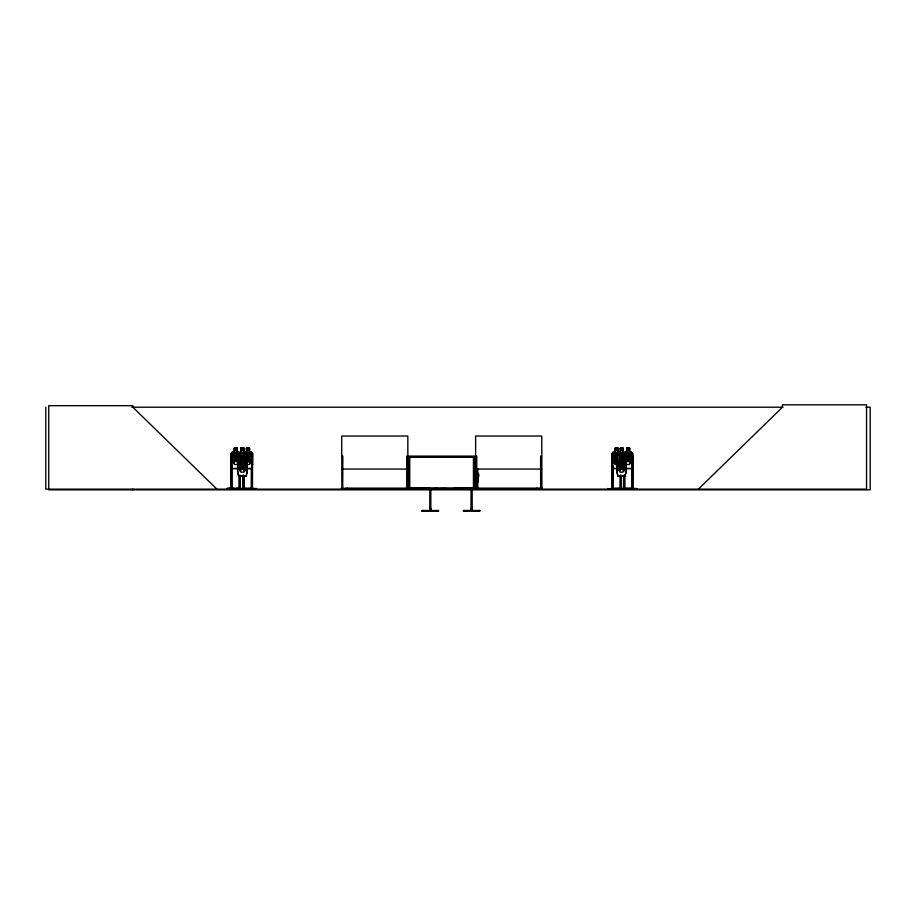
<?xml version="1.0" encoding="UTF-8"?>
<svg xmlns="http://www.w3.org/2000/svg" width="916" height="916" viewBox="0 0 916 916"><rect width="100%" height="100%" fill="white"/><g stroke="black" fill="none" stroke-linecap="round" stroke-linejoin="round"><path stroke-width="1.37" d="M242.431 458.836C241.813 459.775 248.213 468.729 243.118 458.344C247.32 453.111 243.702 451.302 242.431 457.393C241.126 451.29 237.736 453.157 241.813 458.309C236.809 465.248 242.316 464.229 242.293 459.237M476.354 486.717L475.908 486.327M625.674 453.821L626.613 453.695L628.193 457.393C629.429 451.267 632.876 453.168 628.845 458.344C632.967 463.748 629.544 465.614 628.239 459.202L626.086 463.244M625.101 468.454L626.097 464.515M625.17 468.591L626.292 464.538L626.292 453.626L625.136 452.183M624.907 476.125L625.914 472.198M626.292 453.626L626.097 472.221L624.975 476.263L617.934 476.263L617.006 472.221L617.006 461.309L618.048 459.866L620.098 459.866M631.593 468.591L632.727 464.538L631.685 468.591L625.926 468.591M251.465 468.454L252.598 464.515L252.701 453.626L251.511 452.183M251.545 468.591L252.61 464.538M245.912 468.454L246.965 464.515M247.148 464.538L245.992 468.591L238.607 468.591M238.595 476.263L246.061 476.263L247.034 472.198L247.045 453.672L245.957 452.183M246.061 476.263L247.137 472.221L247.148 453.626L246.049 452.183M607.846 489.041L616.228 488.468L616.228 489.155M616.147 489.041L607.869 488.984M619.445 488.526L619.514 489.155M627.723 489.041L627.781 488.468L627.803 489.155M226.733 489.041L234.611 489.075M238.916 488.526L238.984 489.155M246.908 489.155L246.908 488.468L246.77 489.075M341.393 489.075L341.634 488.468M475.393 488.526L475.484 489.155M617.624 455L616.605 457.393C615.334 451.245 612.094 453.214 616.01 458.309C611.842 463.759 615.426 465.626 616.651 459.202L617.727 461.744M246.816 461.744L247.904 459.202C249.244 465.591 252.816 463.794 248.534 458.344C252.713 453.122 249.118 451.302 247.858 457.393L246.805 455M626.155 461.641L627.597 458.309L626.212 455.137M237.805 455.149L236.362 458.344L237.874 461.641M618.243 452.183L617.292 453.695L617.281 464.538L618.208 468.591L625.262 468.591M617.189 461.366L618.094 459.992M611.934 487.953L611.934 489.155L611.991 453.638L612.953 452.183L631.662 452.183L632.727 453.626L632.716 489.155M613.01 468.591L612.094 464.515L612.186 453.695L613.044 452.183M232.126 468.591L231.175 464.515L231.072 453.638L232.149 452.183M232.206 452.321L231.072 453.638M238.687 476.263L237.633 472.221L237.645 453.638L238.733 452.183M237.633 472.221L237.725 453.638L238.778 452.321M238.721 459.866L237.713 461.309M237.816 461.366L238.767 459.992L245.992 459.992M418.303 489.121L417.478 489.098L418.028 488.858M438.008 489.155L438.008 488.468L428.894 489.133M429.593 489.11L429.959 488.949M433.245 488.778L432.112 489.11L432.936 489.133M444.455 488.835L443.939 489.121L444.729 489.11M451.771 488.766L455.893 488.915M454.794 489.121L455.893 488.766M467.504 489.087L466.565 489.075L467.103 488.823M408.685 489.155L408.547 456.111L474.648 456.111L474.935 488.949M475.198 489.133L474.351 489.155M477.889 489.121L478.221 487.358L477.9 488.503L474.408 488.503L474.087 487.358L474.133 488.949M698.381 489.155L782.47 407.219L782.47 404.815L866.547 404.815L866.547 489.155L45.8 489.155L45.8 407.219M620.201 455.928L620.201 459.992L618.598 461.355L618.598 468.946L620.109 472.198L622.903 472.198L624.403 468.946L624.403 461.355L622.903 459.992M618.025 448.256L615.117 448.256L615.208 452.321L613.606 453.672L613.606 461.263L615.117 464.515L617.934 464.515M625.181 453.672L626.693 452.321L626.681 448.119M239.385 461.355L240.965 459.992L240.965 455.928M416.425 489.133L417.249 489.087L416.7 488.858M429.661 489.144L429.112 488.778M439.348 488.835L439.898 489.075L439.073 489.11M445.542 488.835L446.092 489.075L445.268 489.11M467.858 489.121L468.74 489.064L468.19 488.823M477.156 489.155L477.992 489.144M478.175 488.949L474.419 489.11M131.767 407.219L782.905 407.219M865.906 407.219L870.2 407.219L870.2 489.842L48.754 489.842L48.754 405.674L132.843 405.674L132.843 407.219L216.92 489.155M240.782 448.119L244.011 448.119L244.011 452.183M246.358 448.119L249.576 448.119L249.576 452.183M234.301 448.256L237.301 448.256M240.885 448.256L243.908 448.256M246.461 448.256L249.473 448.256M620.292 448.256L623.189 448.256L623.189 452.321L624.689 453.672L624.689 461.263L623.189 464.515L620.384 464.515L618.884 461.263L618.884 453.672L620.384 452.321L620.384 448.256M626.693 448.256L629.601 448.256M232.069 452.183L251.602 452.183M246.553 453.672L249.473 453.672L249.473 461.263L246.553 461.263M617.934 453.672L615.117 453.672L615.117 461.263L617.934 461.263M240.771 455.79L243.999 455.79M620.006 455.79L623.098 455.79M251.373 456.111L252.507 456.111M341.725 456.111L342.847 456.111L342.721 489.155M407.826 456.111L406.704 456.111L406.715 489.155M475.644 456.111L476.767 456.111L476.641 489.155M541.745 456.111L540.623 456.111L540.635 489.155M612.025 456.111L613.148 456.111M408.547 457.313L474.648 457.313M238.629 459.866L240.862 459.866M243.908 459.866L246.038 459.866M623.006 459.866L625.044 459.866M618.002 459.992L624.998 459.992M231.164 464.538L232.034 468.591L238.24 468.591M237.301 464.515L234.393 464.515L232.824 461.263L232.824 453.672L234.393 452.321L234.29 448.119M246.553 464.515L249.473 464.515L251.03 461.263L251.03 453.672L249.473 452.321L249.484 448.119M612.083 464.538L612.918 468.591L617.269 468.591M626.693 464.515L629.51 464.515L631.021 461.263L631.021 453.672L629.51 452.321L629.613 448.119M473.675 465.752L476.423 465.752M232.114 468.454L238.194 468.454M246.003 468.454L238.687 468.454L237.645 464.538L238.698 468.591M246.679 468.454L251.556 468.454M612.999 468.454L617.258 468.454M618.185 468.454L625.193 468.454M625.972 468.454L631.616 468.454M246.644 468.591L251.625 468.591M341.725 469.072L407.826 469.072M475.644 469.072L541.745 469.072M617.006 472.221L618.025 476.263M626.097 472.221L626.097 461.298L624.952 459.866M245.992 476.125L238.675 476.125L237.816 472.198M618.002 476.125L624.998 476.125M473.675 482.274L477.797 482.274L477.797 468.5M475.519 486.098L476.778 486.098M231.977 487.953L230.626 487.953L230.637 489.155M239.099 487.953L240.439 487.953L240.439 489.155M244.137 487.953L242.797 487.953L242.809 489.155M251.259 487.953L252.61 487.953L252.61 489.155M408.547 487.953L477.534 487.907L478.106 477.282A2.759 2.759 0 0 0 477.534 472.954M541.883 487.953L540.497 487.953L540.497 489.155M611.911 487.953L613.262 487.953M621.437 487.953L620.098 487.953L620.121 489.155M624.838 487.953L623.498 487.953L623.51 489.155M631.674 487.953L633.025 487.953L633.002 489.155M231.702 488.297L239.385 488.297M243.862 488.297L251.545 488.297M612.953 488.297L620.407 488.297M624.54 488.297L631.983 488.297M236.339 489.155L236.339 488.468L246.908 488.468M248.511 489.155L248.511 488.468L256.503 488.526L256.434 489.155M440.962 488.468L440.127 489.087L446.058 488.468L446.046 489.155M541.986 488.48L541.917 489.155L541.745 436.027L475.644 436.027L475.553 489.155M627.803 488.468L617.132 488.468L617.132 489.155M628.708 489.155L628.708 488.468L637.078 488.526L637.009 489.155M236.362 488.468L246.839 488.984M627.746 488.984L617.258 489.075M628.777 488.526L637.135 489.075M429.696 508.437L430.898 508.437L430.898 510.498M471.007 508.437L472.209 508.437M422.036 510.498L438.558 510.498L438.558 511.185L422.036 511.185L422.036 510.498L422.07 511.151M237.713 463.233L235.744 459.202C234.278 465.649 230.878 463.725 235.08 458.309C231.015 453.168 234.393 451.279 235.687 457.393L237.336 453.695L238.378 453.821M421.807 488.858L421.257 489.098L422.081 489.121M256.572 489.075L248.637 489.075M244.297 488.468L244.274 489.155M625.559 489.075L625.479 488.48L625.433 489.155M243.896 459.992L245.465 461.355L243.816 464.515L240.885 464.515L239.316 461.263M238.87 453.672L237.301 452.321L237.324 448.119M245.946 459.866L247.137 461.298M245.9 459.992L247.034 461.355M251.465 452.321L252.598 453.672M631.571 452.183L632.624 453.672M625.101 452.321L626.189 453.672M624.907 459.992L625.914 461.355M617.189 464.538L618.117 468.591M474.419 481.266L474.774 487.907M632.853 489.155L632.91 456.111L631.788 456.111L631.788 489.155L631.697 487.953M632.532 453.672L632.532 464.515M632.441 487.953L632.487 489.155M632.223 487.953L632.258 489.155M632.074 468.5L631.983 489.155M629.704 452.183L629.704 448.119L626.59 448.119L626.59 452.183M624.723 475.381L624.827 489.155M624.678 487.953L624.54 489.155M624.437 475.381L624.437 489.155M624.3 487.953L624.254 489.155M624.036 487.953L624.082 489.155M623.899 475.381L623.899 489.155M623.613 475.381L623.624 489.155M623.201 452.183L623.292 448.119L620.189 448.119L620.292 452.321M622.903 455.928L622.995 459.992M621.334 475.381L621.426 489.155M621.277 487.953L621.14 489.155M621.037 475.381L620.899 489.155L620.865 487.953M620.682 487.953L620.636 489.155M620.498 475.381L620.407 489.155M620.212 475.381L620.258 489.155M620.098 455.79L620.109 459.992M618.037 448.119L618.025 452.321M617.098 472.221L617.189 453.638L618.151 452.183L618.117 448.119L615.014 448.119L615.117 452.321M613.148 465.74L613.239 489.155M612.953 487.953L612.953 489.155M612.861 456.111L612.724 489.155L612.678 487.953M612.312 456.111L612.461 489.155M612.22 487.953L612.22 489.155M607.926 488.468L607.926 489.155M541.619 487.953L541.619 489.155M540.761 487.953L540.761 489.155M539.341 489.155L539.341 488.125L454.313 488.125L454.313 489.155M536.936 488.125L536.936 489.155M479.183 510.498L479.183 511.185M476.892 487.953L476.892 489.155M475.782 487.953L475.77 489.155M473.446 457.313L473.446 487.953M472.118 489.133L472.209 510.498M471.087 489.133L471.007 510.498M464.034 510.498L463.988 511.185M445.107 488.468L445.061 489.155M443.997 488.468L443.997 489.155M443.459 488.468L443.516 489.155M442.978 488.468L442.978 489.155M441.959 488.468L441.959 489.155M441.844 488.468L441.844 489.155M437.905 510.544L437.905 511.151M437.871 510.498L437.871 511.185M437.069 488.468L437.012 489.155M435.959 488.468L435.959 489.155M435.478 488.468L435.421 489.155M434.94 488.468L434.94 489.155M433.909 488.468L433.909 489.155M433.795 488.468L433.795 489.155M430.806 489.133L430.806 510.498M429.776 510.498L429.867 488.125L344.828 488.125L344.828 489.155M422.677 510.498L422.677 511.185M409.761 457.313L409.761 487.953M407.998 489.155L407.964 487.953L406.578 487.953L406.578 489.155M407.918 489.155L407.826 436.027L341.725 436.027L341.863 489.155M407.7 487.953L407.7 489.155M406.841 487.953L406.841 489.155M347.244 488.125L347.244 489.155M342.973 489.155L342.973 487.953L341.599 487.953L341.565 489.155M252.507 453.672L252.507 489.155M252.232 465.74L252.232 489.155M251.648 456.111L251.648 489.155L251.545 487.953M251.373 468.5L251.27 489.155M246.553 448.256L246.553 452.321M246.45 448.119L246.461 452.321M244.045 475.381L244.137 489.155M243.931 448.119L243.908 452.321L245.396 453.672L245.465 468.946L243.896 472.198L240.965 472.198L239.385 468.946L239.316 453.672L240.885 452.321L240.874 448.119M243.988 487.953L243.862 489.155M243.805 455.928L243.805 459.992M243.77 475.381L243.77 489.155M243.587 487.953L243.622 489.155M243.358 487.953L243.324 489.155M243.175 475.381L243.175 489.155M242.9 475.381L242.958 489.155M240.977 448.256L240.977 452.321M240.347 475.381L240.29 489.155M240.072 475.381L240.164 489.155M239.889 487.953L239.923 489.155M239.671 487.953L239.626 489.155M239.488 475.381L239.488 489.155L239.271 487.953M239.213 475.381L239.11 489.155M237.404 452.183L237.404 448.119L234.198 448.119L234.198 452.183M234.748 489.155C235.412 487.701 225.886 487.049 226.813 489.155M231.977 489.155L231.874 456.111L230.74 456.111L230.763 489.155M231.702 487.953L231.702 489.155M231.599 464.366L231.599 489.155M231.267 453.695L231.267 464.515M231.153 487.953L231.198 489.155M231.015 456.111L231.015 489.155M132.843 489.155L132.843 489.842M624.288 463.004L623.327 463.13L621.678 459.202C620.258 465.694 617.006 463.679 621.037 458.309C617.144 453.214 620.361 451.245 621.62 457.393C622.857 451.267 626.281 453.168 622.273 458.344L624.288 463.004M624.254 470.675L623.292 470.801L621.643 466.885C620.155 473.435 617.029 471.282 621.002 465.981C617.109 460.897 620.327 458.916 621.586 465.065C622.823 458.939 626.246 460.84 622.239 466.015L624.254 470.675M245.064 470.675L244.057 470.801L242.328 466.885C241.057 473.263 237.313 471.477 241.652 465.981C237.576 460.84 240.965 458.962 242.271 465.065C243.541 458.985 247.16 460.782 242.958 466.015L245.064 470.675M422.94 488.606C421.394 489.27 424.509 489.236 422.94 488.606M462.065 488.583C460.508 489.236 463.622 489.201 462.065 488.583M463.267 488.583C461.71 489.236 464.824 489.201 463.267 488.583M236.786 448.932L234.908 448.932L234.908 450.294L236.786 450.294L236.786 448.932M243.301 448.932L241.412 448.932L241.412 450.294L243.301 450.294L243.301 448.932M248.946 448.932L247.068 448.932L247.068 450.294L248.946 450.294L248.946 448.932M617.43 448.932L615.621 448.932L615.621 450.294L617.43 450.294L617.43 448.932M622.685 448.932L620.888 448.932L620.888 450.294L622.685 450.294L622.685 448.932M629.006 448.932L627.197 448.932L627.197 450.294L629.006 450.294L629.006 448.932M237.301 453.672L234.393 453.672L234.393 461.263L237.301 461.263L237.301 453.672M243.816 453.672L240.885 453.672L240.885 461.263L243.816 461.263L240.965 461.355L240.965 468.946L243.896 468.946L243.816 453.672M623.189 453.672L620.384 453.672L620.384 461.263L623.189 461.263L623.189 453.672M629.51 453.672L626.693 453.672L626.693 461.263L629.51 461.263L629.51 453.672M243.37 456.603L241.481 456.603L241.481 457.966L243.37 457.966L243.37 456.603M622.411 456.603L620.601 456.603L620.601 457.966L622.411 457.966L622.411 456.603M622.903 461.355L620.109 461.355L620.109 468.946L622.903 468.946L622.903 461.355M479.87 510.498L463.347 510.498L463.347 511.185L479.87 511.185L479.87 510.498"/></g></svg>
